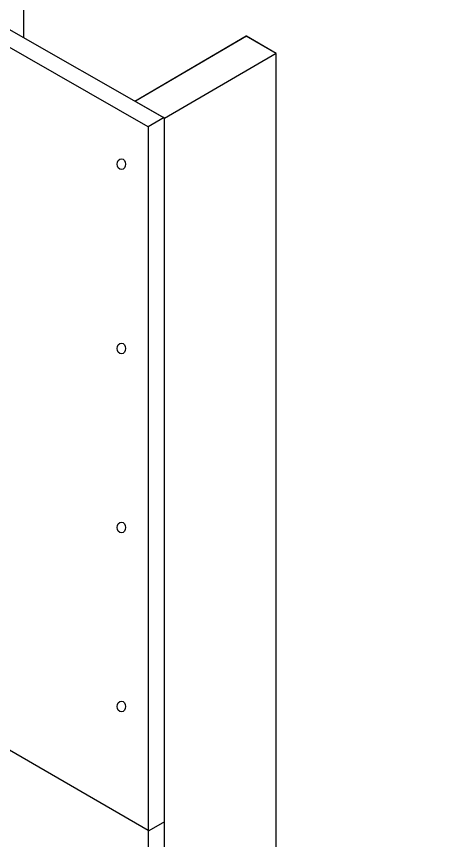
# Model space of a CAD drawing. Extents: x -1392 to 5791, y -3809 to 1722.
# Drawn here: x 5078.1 to 5206.3, y -2845.8 to -2597.2 of the extents above; entities that cross this region are included whole.
import ezdxf

# ---------------------------------------------------------------- set-up
doc = ezdxf.new("R2010")
doc.units = 0
doc.header["$MEASUREMENT"] = 0
doc.layers.add('G-ANNO-TTLB', color=7, linetype='Continuous', lineweight=0)
doc.layers.add('WALL SCRATCH', color=7, linetype='Continuous', lineweight=0)

msp = doc.modelspace()

# ---------------------------------------------------------------- hatches: boundary and pattern name
at = {"layer": 'G-ANNO-TTLB', "true_color": 0xff00ff, "transparency": 33554687}
h = msp.add_hatch(color=6, dxfattribs=at)
edge = h.paths.add_edge_path()
edge.add_spline(control_points=[(5472, -3692.6), (5472, -3692.6), (2542.48, -3692.6), (2542.48, -3692.6), (2542.48, -3692.6), (2542.48, -1235.6), (2542.48, -1235.6), (2542.48, -1235.6), (5472, -1235.6), (5472, -1235.6), (5472, -1235.6), (5472, -3692.6), (5472, -3692.6)], knot_values=[0, 0, 0, 0, 1, 1, 1, 2, 2, 2, 3, 3, 3, 4, 4, 4, 4], degree=3, periodic=0)
edge = h.paths.add_edge_path()
edge.add_spline(control_points=[(2551.48, -1244.6), (2551.48, -1244.6), (2551.48, -3683.6), (2551.48, -3683.6), (2551.48, -3683.6), (5463, -3683.6), (5463, -3683.6), (5463, -3683.6), (5463, -1244.6), (5463, -1244.6), (5463, -1244.6), (2551.48, -1244.6), (2551.48, -1244.6)], knot_values=[0, 0, 0, 0, 1, 1, 1, 2, 2, 2, 3, 3, 3, 4, 4, 4, 4], degree=3, periodic=0)
edge.add_line((2551.48, -1244.6), (2551.48, -1244.6))

# ---------------------------------------------------------------- linework, layer by layer
at = {"layer": 'G-ANNO-TTLB'}
for points in [[(5472, -3692.6), (5472, -3692.6), (2542.48, -3692.6), (2542.48, -3692.6), (2542.48, -3692.6), (2542.48, -1235.6), (2542.48, -1235.6), (2542.48, -1235.6), (5472, -1235.6), (5472, -1235.6), (5472, -1235.6), (5472, -3692.6), (5472, -3692.6)], [(2551.48, -1244.6), (2551.48, -1244.6), (2551.48, -3683.6), (2551.48, -3683.6), (2551.48, -3683.6), (5463, -3683.6), (5463, -3683.6), (5463, -3683.6), (5463, -1244.6), (5463, -1244.6), (5463, -1244.6), (2551.48, -1244.6), (2551.48, -1244.6)]]:
    msp.add_open_spline(points, degree=3, knots=[0, 0, 0, 0, 1, 1, 1, 2, 2, 2, 3, 3, 3, 4, 4, 4, 4], dxfattribs=at)
at = {"layer": 'WALL SCRATCH', "color": 2, "lineweight": 25, "true_color": 0xffff00}
for p, q in [((5122.76, -2627.96), (4853.97, -2474.47)), ((5117.81, -2630.49), (4849.02, -2477)), ((5122.62, -2627.71), (5117.81, -2630.49)), ((5122.76, -3052.32), (5122.76, -2627.96)), ((5117.81, -2630.49), (5117.81, -3054.85)), ((5075.96, -2818.45), (5117.81, -2842.67)), ((5122.76, -2840.14), (5117.95, -2842.92))]:
    msp.add_line(p, q, dxfattribs=at)
at = {"layer": 'WALL SCRATCH', "color": 33, "lineweight": 25, "true_color": 0xcc9966}
for p, q in [((5080.15, -2564.71), (5080.15, -2603.63)), ((5114.01, -2622.65), (5147.42, -2603.08)), ((5147.42, -2603.08), (5156.4, -2608.27)), ((5122.76, -2627.96), (5156.4, -2608.27)), ((5156.38, -3032.75), (5156.38, -2608.39))]:
    msp.add_line(p, q, dxfattribs=at)
for points in [[(5122.76, -2627.96), (5113.76, -2622.8), (5147.41, -2603.09), (5156.41, -2608.26)], [(5122.76, -2627.96), (5113.76, -2622.8), (5147.41, -2603.1), (5156.41, -2608.26)]]:
    msp.add_lwpolyline(points, dxfattribs=at)
at = {"layer": 'WALL SCRATCH', "color": 252, "lineweight": 25, "true_color": 0x848484}
for centre in [(5109.7, -2641.79), (5109.7, -2697.39), (5109.7, -2751.39), (5109.7, -2751.39), (5109.7, -2805.39), (5109.7, -2805.39)]:
    msp.add_ellipse(centre, major_axis=(0, 1.59), ratio=0.812499, dxfattribs=at)

doc.saveas('drawing.dxf')
